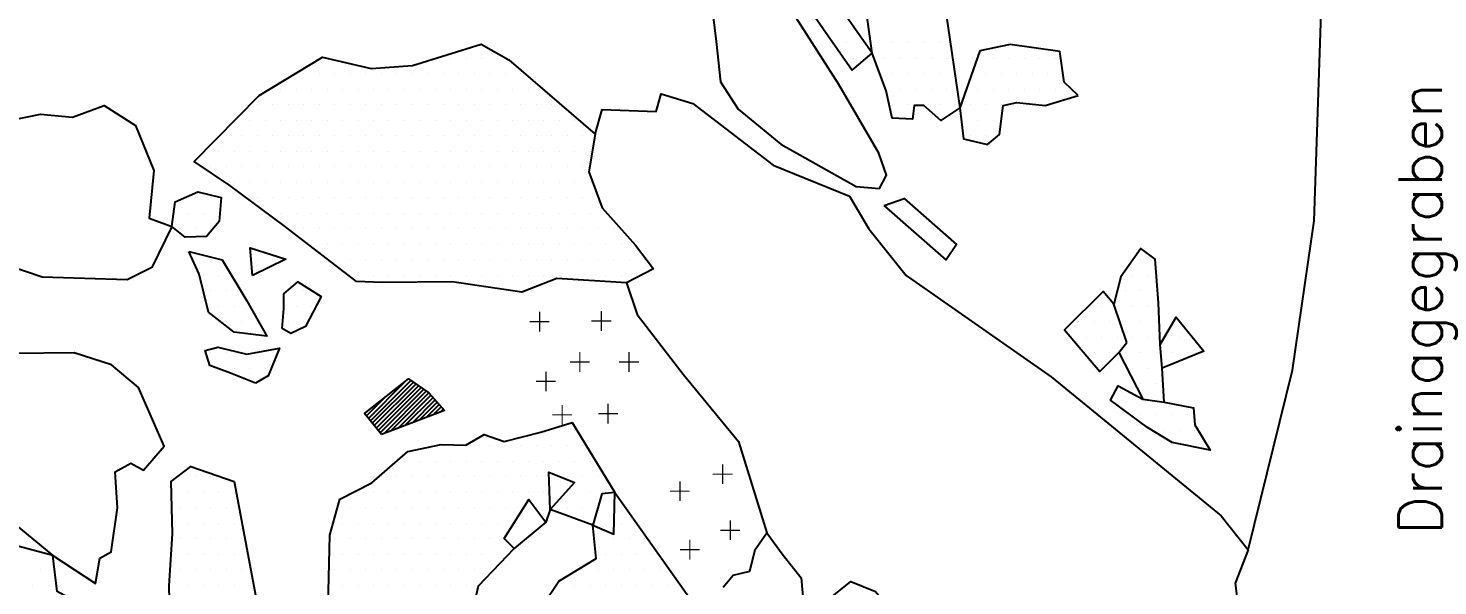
# Model space of a CAD drawing. Header units: metres. Extents: x -1500 to -960, y -1224 to -659.
# Drawn here: x -1186 to -1072.3, y -1068.8 to -1023.8 of the extents above; entities that cross this region are included whole.
import ezdxf

# ---------------------------------------------------------------- set-up
doc = ezdxf.new("R2010")
doc.units = ezdxf.units.M
doc.header["$LTSCALE"] = 25
doc.header["$MEASUREMENT"] = 0
doc.layers.get('0').update_dxf_attribs({"linetype": 'CONTINUOUS'})
for name, color, linetype in [('BEFUND', 1, 'CONTINUOUS'), ('BEFUNDSCHRAFF', 1, 'CONTINUOUS'), ('FEUER', 1, 'CONTINUOUS'), ('KNOCHEN', 2, 'CONTINUOUS'), ('KNOCHENSCHRAFF', 2, 'CONTINUOUS'), ('STEINE', 4, 'CONTINUOUS'), ('STEINESCHRAFF', 4, 'CONTINUOUS')]:
    doc.layers.add(name, color=color, linetype=linetype)
doc.styles.get("Standard").update_dxf_attribs({"font": 'txt.shx'})

# ---------------------------------------------------------------- blocks, each defined once
blk = doc.blocks.new('LB')
at = {"layer": 'FEUER', "const_width": 0.1}
for points in [[(0, 0), (0, -1.6)], [(-0.8, -0.8), (0.8, -0.8)]]:
    blk.add_lwpolyline(points, dxfattribs=at)
blk = doc.blocks.new('*X5')
at = {"color": 0}
for p, q in [((-1158.54, -1055.3), (-1155.59, -1052.35)), ((-1158.38, -1055.49), (-1155.12, -1052.24)), ((-1158.22, -1055.69), (-1154.91, -1052.38)), ((-1158.06, -1055.88), (-1154.71, -1052.53)), ((-1157.9, -1056.08), (-1154.5, -1052.67)), ((-1157.74, -1056.27), (-1154.29, -1052.82)), ((-1158.7, -1055.1), (-1157.23, -1053.64)), ((-1157.58, -1056.47), (-1154.08, -1052.96)), ((-1157.27, -1056.51), (-1153.87, -1053.11)), ((-1156.7, -1056.29), (-1153.66, -1053.25)), ((-1156.13, -1056.08), (-1153.49, -1053.44)), ((-1155.56, -1055.86), (-1153.33, -1053.63)), ((-1154.99, -1055.65), (-1153.16, -1053.81)), ((-1154.42, -1055.43), (-1152.99, -1054)), ((-1153.86, -1055.21), (-1152.83, -1054.19)), ((-1153.29, -1055), (-1152.66, -1054.37)), ((-1152.72, -1054.78), (-1152.5, -1054.56))]:
    blk.add_line(p, q, dxfattribs=at)
blk = doc.blocks.new('*X9')
at = {"color": 0}
for p, q in [((-1143.125, -1056.25), (-1143.125, -1056.25)), ((-1141.875, -1056.25), (-1141.875, -1056.25)), ((-1152.5, -1057.5), (-1152.5, -1057.5)), ((-1151.25, -1057.5), (-1151.25, -1057.5)), ((-1150, -1057.5), (-1150, -1057.5)), ((-1148.75, -1057.5), (-1148.75, -1057.5)), ((-1147.5, -1057.5), (-1147.5, -1057.5)), ((-1146.25, -1057.5), (-1146.25, -1057.5)), ((-1145, -1057.5), (-1145, -1057.5)), ((-1143.75, -1057.5), (-1143.75, -1057.5)), ((-1142.5, -1057.5), (-1142.5, -1057.5)), ((-1141.25, -1057.5), (-1141.25, -1057.5)), ((-1155.625, -1058.75), (-1155.625, -1058.75)), ((-1154.375, -1058.75), (-1154.375, -1058.75)), ((-1153.125, -1058.75), (-1153.125, -1058.75)), ((-1151.875, -1058.75), (-1151.875, -1058.75)), ((-1150.625, -1058.75), (-1150.625, -1058.75)), ((-1149.375, -1058.75), (-1149.375, -1058.75)), ((-1148.125, -1058.75), (-1148.125, -1058.75)), ((-1146.875, -1058.75), (-1146.875, -1058.75)), ((-1145.625, -1058.75), (-1145.625, -1058.75)), ((-1144.375, -1058.75), (-1144.375, -1058.75)), ((-1143.125, -1058.75), (-1143.125, -1058.75)), ((-1141.875, -1058.75), (-1141.875, -1058.75)), ((-1140.625, -1058.75), (-1140.625, -1058.75)), ((-1173.75, -1060), (-1173.75, -1060)), ((-1172.5, -1060), (-1172.5, -1060)), ((-1171.25, -1060), (-1171.25, -1060)), ((-1157.5, -1060), (-1157.5, -1060)), ((-1156.25, -1060), (-1156.25, -1060)), ((-1155, -1060), (-1155, -1060)), ((-1153.75, -1060), (-1153.75, -1060)), ((-1152.5, -1060), (-1152.5, -1060)), ((-1151.25, -1060), (-1151.25, -1060)), ((-1150, -1060), (-1150, -1060)), ((-1148.75, -1060), (-1148.75, -1060)), ((-1147.5, -1060), (-1147.5, -1060)), ((-1146.25, -1060), (-1146.25, -1060)), ((-1145, -1060), (-1145, -1060)), ((-1142.5, -1060), (-1142.5, -1060)), ((-1141.25, -1060), (-1141.25, -1060)), ((-1140, -1060), (-1140, -1060)), ((-1174.375, -1061.25), (-1174.375, -1061.25)), ((-1173.125, -1061.25), (-1173.125, -1061.25)), ((-1171.875, -1061.25), (-1171.875, -1061.25)), ((-1170.625, -1061.25), (-1170.625, -1061.25)), ((-1169.375, -1061.25), (-1169.375, -1061.25)), ((-1159.375, -1061.25), (-1159.375, -1061.25)), ((-1158.125, -1061.25), (-1158.125, -1061.25)), ((-1156.875, -1061.25), (-1156.875, -1061.25)), ((-1155.625, -1061.25), (-1155.625, -1061.25)), ((-1154.375, -1061.25), (-1154.375, -1061.25)), ((-1153.125, -1061.25), (-1153.125, -1061.25)), ((-1151.875, -1061.25), (-1151.875, -1061.25)), ((-1150.625, -1061.25), (-1150.625, -1061.25)), ((-1149.375, -1061.25), (-1149.375, -1061.25)), ((-1148.125, -1061.25), (-1148.125, -1061.25)), ((-1146.875, -1061.25), (-1146.875, -1061.25)), ((-1145.625, -1061.25), (-1145.625, -1061.25)), ((-1144.375, -1061.25), (-1144.375, -1061.25)), ((-1141.875, -1061.25), (-1141.875, -1061.25)), ((-1140.625, -1061.25), (-1140.625, -1061.25)), ((-1139.375, -1061.25), (-1139.375, -1061.25)), ((-1173.75, -1062.5), (-1173.75, -1062.5)), ((-1172.5, -1062.5), (-1172.5, -1062.5)), ((-1171.25, -1062.5), (-1171.25, -1062.5)), ((-1170, -1062.5), (-1170, -1062.5)), ((-1160, -1062.5), (-1160, -1062.5)), ((-1158.75, -1062.5), (-1158.75, -1062.5)), ((-1157.5, -1062.5), (-1157.5, -1062.5)), ((-1156.25, -1062.5), (-1156.25, -1062.5)), ((-1155, -1062.5), (-1155, -1062.5)), ((-1153.75, -1062.5), (-1153.75, -1062.5)), ((-1152.5, -1062.5), (-1152.5, -1062.5)), ((-1151.25, -1062.5), (-1151.25, -1062.5)), ((-1150, -1062.5), (-1150, -1062.5)), ((-1148.75, -1062.5), (-1148.75, -1062.5)), ((-1147.5, -1062.5), (-1147.5, -1062.5)), ((-1146.25, -1062.5), (-1146.25, -1062.5)), ((-1145, -1062.5), (-1145, -1062.5)), ((-1142.5, -1062.5), (-1142.5, -1062.5)), ((-1141.25, -1062.5), (-1141.25, -1062.5)), ((-1173.125, -1063.75), (-1173.125, -1063.75)), ((-1171.875, -1063.75), (-1171.875, -1063.75)), ((-1170.625, -1063.75), (-1170.625, -1063.75)), ((-1169.375, -1063.75), (-1169.375, -1063.75)), ((-1160.625, -1063.75), (-1160.625, -1063.75)), ((-1159.375, -1063.75), (-1159.375, -1063.75)), ((-1158.125, -1063.75), (-1158.125, -1063.75)), ((-1156.875, -1063.75), (-1156.875, -1063.75)), ((-1155.625, -1063.75), (-1155.625, -1063.75)), ((-1154.375, -1063.75), (-1154.375, -1063.75)), ((-1153.125, -1063.75), (-1153.125, -1063.75)), ((-1151.875, -1063.75), (-1151.875, -1063.75)), ((-1150.625, -1063.75), (-1150.625, -1063.75)), ((-1149.375, -1063.75), (-1149.375, -1063.75)), ((-1148.125, -1063.75), (-1148.125, -1063.75)), ((-1146.875, -1063.75), (-1146.875, -1063.75)), ((-1140.625, -1063.75), (-1140.625, -1063.75)), ((-1138.125, -1063.75), (-1138.125, -1063.75)), ((-1173.75, -1065), (-1173.75, -1065)), ((-1172.5, -1065), (-1172.5, -1065)), ((-1171.25, -1065), (-1171.25, -1065)), ((-1170, -1065), (-1170, -1065)), ((-1168.75, -1065), (-1168.75, -1065)), ((-1161.25, -1065), (-1161.25, -1065)), ((-1160, -1065), (-1160, -1065)), ((-1158.75, -1065), (-1158.75, -1065)), ((-1157.5, -1065), (-1157.5, -1065)), ((-1156.25, -1065), (-1156.25, -1065)), ((-1155, -1065), (-1155, -1065)), ((-1153.75, -1065), (-1153.75, -1065)), ((-1152.5, -1065), (-1152.5, -1065)), ((-1151.25, -1065), (-1151.25, -1065)), ((-1150, -1065), (-1150, -1065)), ((-1148.75, -1065), (-1148.75, -1065)), ((-1140, -1065), (-1140, -1065)), ((-1138.75, -1065), (-1138.75, -1065)), ((-1137.5, -1065), (-1137.5, -1065)), ((-1136.25, -1065), (-1136.25, -1065)), ((-1185.625, -1066.25), (-1185.625, -1066.25)), ((-1174.375, -1066.25), (-1174.375, -1066.25)), ((-1173.125, -1066.25), (-1173.125, -1066.25)), ((-1171.875, -1066.25), (-1171.875, -1066.25)), ((-1170.625, -1066.25), (-1170.625, -1066.25)), ((-1169.375, -1066.25), (-1169.375, -1066.25)), ((-1160.625, -1066.25), (-1160.625, -1066.25)), ((-1159.375, -1066.25), (-1159.375, -1066.25)), ((-1158.125, -1066.25), (-1158.125, -1066.25)), ((-1156.875, -1066.25), (-1156.875, -1066.25)), ((-1155.625, -1066.25), (-1155.625, -1066.25)), ((-1154.375, -1066.25), (-1154.375, -1066.25)), ((-1153.125, -1066.25), (-1153.125, -1066.25)), ((-1151.875, -1066.25), (-1151.875, -1066.25)), ((-1150.625, -1066.25), (-1150.625, -1066.25)), ((-1149.375, -1066.25), (-1149.375, -1066.25)), ((-1148.125, -1066.25), (-1148.125, -1066.25)), ((-1139.375, -1066.25), (-1139.375, -1066.25)), ((-1138.125, -1066.25), (-1138.125, -1066.25)), ((-1136.875, -1066.25), (-1136.875, -1066.25)), ((-1135.625, -1066.25), (-1135.625, -1066.25)), ((-1185, -1067.5), (-1185, -1067.5)), ((-1173.75, -1067.5), (-1173.75, -1067.5)), ((-1172.5, -1067.5), (-1172.5, -1067.5)), ((-1171.25, -1067.5), (-1171.25, -1067.5)), ((-1170, -1067.5), (-1170, -1067.5)), ((-1168.75, -1067.5), (-1168.75, -1067.5)), ((-1161.25, -1067.5), (-1161.25, -1067.5)), ((-1160, -1067.5), (-1160, -1067.5)), ((-1158.75, -1067.5), (-1158.75, -1067.5)), ((-1157.5, -1067.5), (-1157.5, -1067.5)), ((-1156.25, -1067.5), (-1156.25, -1067.5)), ((-1155, -1067.5), (-1155, -1067.5)), ((-1153.75, -1067.5), (-1153.75, -1067.5)), ((-1152.5, -1067.5), (-1152.5, -1067.5)), ((-1151.25, -1067.5), (-1151.25, -1067.5)), ((-1150, -1067.5), (-1150, -1067.5)), ((-1148.75, -1067.5), (-1148.75, -1067.5)), ((-1141.25, -1067.5), (-1141.25, -1067.5)), ((-1140, -1067.5), (-1140, -1067.5)), ((-1138.75, -1067.5), (-1138.75, -1067.5)), ((-1137.5, -1067.5), (-1137.5, -1067.5)), ((-1136.25, -1067.5), (-1136.25, -1067.5)), ((-1135, -1067.5), (-1135, -1067.5)), ((-1185.625, -1068.75), (-1185.625, -1068.75)), ((-1184.375, -1068.75), (-1184.375, -1068.75)), ((-1174.375, -1068.75), (-1174.375, -1068.75)), ((-1173.125, -1068.75), (-1173.125, -1068.75)), ((-1171.875, -1068.75), (-1171.875, -1068.75)), ((-1170.625, -1068.75), (-1170.625, -1068.75)), ((-1169.375, -1068.75), (-1169.375, -1068.75)), ((-1168.125, -1068.75), (-1168.125, -1068.75)), ((-1160.625, -1068.75), (-1160.625, -1068.75)), ((-1159.375, -1068.75), (-1159.375, -1068.75)), ((-1158.125, -1068.75), (-1158.125, -1068.75)), ((-1156.875, -1068.75), (-1156.875, -1068.75)), ((-1155.625, -1068.75), (-1155.625, -1068.75)), ((-1154.375, -1068.75), (-1154.375, -1068.75)), ((-1153.125, -1068.75), (-1153.125, -1068.75)), ((-1151.875, -1068.75), (-1151.875, -1068.75)), ((-1150.625, -1068.75), (-1150.625, -1068.75)), ((-1143.125, -1068.75), (-1143.125, -1068.75)), ((-1141.875, -1068.75), (-1141.875, -1068.75)), ((-1140.625, -1068.75), (-1140.625, -1068.75)), ((-1139.375, -1068.75), (-1139.375, -1068.75)), ((-1138.125, -1068.75), (-1138.125, -1068.75)), ((-1136.875, -1068.75), (-1136.875, -1068.75)), ((-1135.625, -1068.75), (-1135.625, -1068.75)), ((-1134.375, -1068.75), (-1134.375, -1068.75))]:
    blk.add_line(p, q, dxfattribs=at)
blk = doc.blocks.new('*X11')
at = {"color": 0}
for p, q in [((-1120, -1025), (-1120, -1025)), ((-1118.75, -1025), (-1118.75, -1025)), ((-1117.5, -1025), (-1117.5, -1025)), ((-1116.25, -1025), (-1116.25, -1025)), ((-1115, -1025), (-1115, -1025)), ((-1113.75, -1025), (-1113.75, -1025)), ((-1112.5, -1025), (-1112.5, -1025)), ((-1161.875, -1026.25), (-1161.875, -1026.25)), ((-1151.875, -1026.25), (-1151.875, -1026.25)), ((-1150.625, -1026.25), (-1150.625, -1026.25)), ((-1149.375, -1026.25), (-1149.375, -1026.25)), ((-1148.125, -1026.25), (-1148.125, -1026.25)), ((-1119.375, -1026.25), (-1119.375, -1026.25)), ((-1116.875, -1026.25), (-1116.875, -1026.25)), ((-1115.625, -1026.25), (-1115.625, -1026.25)), ((-1114.375, -1026.25), (-1114.375, -1026.25)), ((-1113.125, -1026.25), (-1113.125, -1026.25)), ((-1111.875, -1026.25), (-1111.875, -1026.25)), ((-1109.375, -1026.25), (-1109.375, -1026.25)), ((-1108.125, -1026.25), (-1108.125, -1026.25)), ((-1106.875, -1026.25), (-1106.875, -1026.25)), ((-1105.625, -1026.25), (-1105.625, -1026.25)), ((-1104.375, -1026.25), (-1104.375, -1026.25)), ((-1103.125, -1026.25), (-1103.125, -1026.25)), ((-1163.75, -1027.5), (-1163.75, -1027.5)), ((-1162.5, -1027.5), (-1162.5, -1027.5)), ((-1161.25, -1027.5), (-1161.25, -1027.5)), ((-1160, -1027.5), (-1160, -1027.5)), ((-1158.75, -1027.5), (-1158.75, -1027.5)), ((-1157.5, -1027.5), (-1157.5, -1027.5)), ((-1156.25, -1027.5), (-1156.25, -1027.5)), ((-1155, -1027.5), (-1155, -1027.5)), ((-1153.75, -1027.5), (-1153.75, -1027.5)), ((-1152.5, -1027.5), (-1152.5, -1027.5)), ((-1151.25, -1027.5), (-1151.25, -1027.5)), ((-1150, -1027.5), (-1150, -1027.5)), ((-1148.75, -1027.5), (-1148.75, -1027.5)), ((-1147.5, -1027.5), (-1147.5, -1027.5)), ((-1146.25, -1027.5), (-1146.25, -1027.5)), ((-1116.25, -1027.5), (-1116.25, -1027.5)), ((-1115, -1027.5), (-1115, -1027.5)), ((-1113.75, -1027.5), (-1113.75, -1027.5)), ((-1112.5, -1027.5), (-1112.5, -1027.5)), ((-1111.25, -1027.5), (-1111.25, -1027.5)), ((-1108.75, -1027.5), (-1108.75, -1027.5)), ((-1107.5, -1027.5), (-1107.5, -1027.5)), ((-1106.25, -1027.5), (-1106.25, -1027.5)), ((-1105, -1027.5), (-1105, -1027.5)), ((-1103.75, -1027.5), (-1103.75, -1027.5)), ((-1165.625, -1028.75), (-1165.625, -1028.75)), ((-1164.375, -1028.75), (-1164.375, -1028.75)), ((-1163.125, -1028.75), (-1163.125, -1028.75)), ((-1161.875, -1028.75), (-1161.875, -1028.75)), ((-1160.625, -1028.75), (-1160.625, -1028.75)), ((-1159.375, -1028.75), (-1159.375, -1028.75)), ((-1158.125, -1028.75), (-1158.125, -1028.75)), ((-1156.875, -1028.75), (-1156.875, -1028.75)), ((-1155.625, -1028.75), (-1155.625, -1028.75)), ((-1154.375, -1028.75), (-1154.375, -1028.75)), ((-1153.125, -1028.75), (-1153.125, -1028.75)), ((-1151.875, -1028.75), (-1151.875, -1028.75)), ((-1150.625, -1028.75), (-1150.625, -1028.75)), ((-1149.375, -1028.75), (-1149.375, -1028.75)), ((-1148.125, -1028.75), (-1148.125, -1028.75)), ((-1146.875, -1028.75), (-1146.875, -1028.75)), ((-1145.625, -1028.75), (-1145.625, -1028.75)), ((-1115.625, -1028.75), (-1115.625, -1028.75)), ((-1114.375, -1028.75), (-1114.375, -1028.75)), ((-1113.125, -1028.75), (-1113.125, -1028.75)), ((-1111.875, -1028.75), (-1111.875, -1028.75)), ((-1109.375, -1028.75), (-1109.375, -1028.75)), ((-1108.125, -1028.75), (-1108.125, -1028.75)), ((-1106.875, -1028.75), (-1106.875, -1028.75)), ((-1105.625, -1028.75), (-1105.625, -1028.75)), ((-1104.375, -1028.75), (-1104.375, -1028.75)), ((-1103.125, -1028.75), (-1103.125, -1028.75)), ((-1101.875, -1028.75), (-1101.875, -1028.75)), ((-1167.5, -1030), (-1167.5, -1030)), ((-1166.25, -1030), (-1166.25, -1030)), ((-1165, -1030), (-1165, -1030)), ((-1163.75, -1030), (-1163.75, -1030)), ((-1162.5, -1030), (-1162.5, -1030)), ((-1161.25, -1030), (-1161.25, -1030)), ((-1160, -1030), (-1160, -1030)), ((-1158.75, -1030), (-1158.75, -1030)), ((-1157.5, -1030), (-1157.5, -1030)), ((-1156.25, -1030), (-1156.25, -1030)), ((-1155, -1030), (-1155, -1030)), ((-1153.75, -1030), (-1153.75, -1030)), ((-1152.5, -1030), (-1152.5, -1030)), ((-1151.25, -1030), (-1151.25, -1030)), ((-1150, -1030), (-1150, -1030)), ((-1148.75, -1030), (-1148.75, -1030)), ((-1147.5, -1030), (-1147.5, -1030)), ((-1146.25, -1030), (-1146.25, -1030)), ((-1145, -1030), (-1145, -1030)), ((-1143.75, -1030), (-1143.75, -1030)), ((-1116.25, -1030), (-1116.25, -1030)), ((-1115, -1030), (-1115, -1030)), ((-1113.75, -1030), (-1113.75, -1030)), ((-1112.5, -1030), (-1112.5, -1030)), ((-1111.25, -1030), (-1111.25, -1030)), ((-1110, -1030), (-1110, -1030)), ((-1108.75, -1030), (-1108.75, -1030)), ((-1107.5, -1030), (-1107.5, -1030)), ((-1103.75, -1030), (-1103.75, -1030)), ((-1168.125, -1031.25), (-1168.125, -1031.25)), ((-1166.875, -1031.25), (-1166.875, -1031.25)), ((-1165.625, -1031.25), (-1165.625, -1031.25)), ((-1164.375, -1031.25), (-1164.375, -1031.25)), ((-1163.125, -1031.25), (-1163.125, -1031.25)), ((-1161.875, -1031.25), (-1161.875, -1031.25)), ((-1160.625, -1031.25), (-1160.625, -1031.25)), ((-1159.375, -1031.25), (-1159.375, -1031.25)), ((-1158.125, -1031.25), (-1158.125, -1031.25)), ((-1156.875, -1031.25), (-1156.875, -1031.25)), ((-1155.625, -1031.25), (-1155.625, -1031.25)), ((-1154.375, -1031.25), (-1154.375, -1031.25)), ((-1153.125, -1031.25), (-1153.125, -1031.25)), ((-1151.875, -1031.25), (-1151.875, -1031.25)), ((-1150.625, -1031.25), (-1150.625, -1031.25)), ((-1149.375, -1031.25), (-1149.375, -1031.25)), ((-1148.125, -1031.25), (-1148.125, -1031.25)), ((-1146.875, -1031.25), (-1146.875, -1031.25)), ((-1145.625, -1031.25), (-1145.625, -1031.25)), ((-1144.375, -1031.25), (-1144.375, -1031.25)), ((-1143.125, -1031.25), (-1143.125, -1031.25)), ((-1141.875, -1031.25), (-1141.875, -1031.25)), ((-1110.625, -1031.25), (-1110.625, -1031.25)), ((-1109.375, -1031.25), (-1109.375, -1031.25)), ((-1108.125, -1031.25), (-1108.125, -1031.25)), ((-1170, -1032.5), (-1170, -1032.5)), ((-1168.75, -1032.5), (-1168.75, -1032.5)), ((-1167.5, -1032.5), (-1167.5, -1032.5)), ((-1166.25, -1032.5), (-1166.25, -1032.5)), ((-1165, -1032.5), (-1165, -1032.5)), ((-1163.75, -1032.5), (-1163.75, -1032.5)), ((-1162.5, -1032.5), (-1162.5, -1032.5)), ((-1161.25, -1032.5), (-1161.25, -1032.5)), ((-1160, -1032.5), (-1160, -1032.5)), ((-1158.75, -1032.5), (-1158.75, -1032.5)), ((-1157.5, -1032.5), (-1157.5, -1032.5)), ((-1156.25, -1032.5), (-1156.25, -1032.5)), ((-1155, -1032.5), (-1155, -1032.5)), ((-1153.75, -1032.5), (-1153.75, -1032.5)), ((-1152.5, -1032.5), (-1152.5, -1032.5)), ((-1151.25, -1032.5), (-1151.25, -1032.5)), ((-1150, -1032.5), (-1150, -1032.5)), ((-1148.75, -1032.5), (-1148.75, -1032.5)), ((-1147.5, -1032.5), (-1147.5, -1032.5)), ((-1146.25, -1032.5), (-1146.25, -1032.5)), ((-1145, -1032.5), (-1145, -1032.5)), ((-1143.75, -1032.5), (-1143.75, -1032.5)), ((-1142.5, -1032.5), (-1142.5, -1032.5)), ((-1141.25, -1032.5), (-1141.25, -1032.5)), ((-1110, -1032.5), (-1110, -1032.5)), ((-1108.75, -1032.5), (-1108.75, -1032.5)), ((-1170.625, -1033.75), (-1170.625, -1033.75)), ((-1169.375, -1033.75), (-1169.375, -1033.75)), ((-1168.125, -1033.75), (-1168.125, -1033.75)), ((-1166.875, -1033.75), (-1166.875, -1033.75)), ((-1165.625, -1033.75), (-1165.625, -1033.75)), ((-1164.375, -1033.75), (-1164.375, -1033.75)), ((-1163.125, -1033.75), (-1163.125, -1033.75)), ((-1161.875, -1033.75), (-1161.875, -1033.75)), ((-1160.625, -1033.75), (-1160.625, -1033.75)), ((-1159.375, -1033.75), (-1159.375, -1033.75)), ((-1158.125, -1033.75), (-1158.125, -1033.75)), ((-1156.875, -1033.75), (-1156.875, -1033.75)), ((-1155.625, -1033.75), (-1155.625, -1033.75)), ((-1154.375, -1033.75), (-1154.375, -1033.75)), ((-1153.125, -1033.75), (-1153.125, -1033.75)), ((-1151.875, -1033.75), (-1151.875, -1033.75)), ((-1150.625, -1033.75), (-1150.625, -1033.75)), ((-1149.375, -1033.75), (-1149.375, -1033.75)), ((-1148.125, -1033.75), (-1148.125, -1033.75)), ((-1146.875, -1033.75), (-1146.875, -1033.75)), ((-1145.625, -1033.75), (-1145.625, -1033.75)), ((-1144.375, -1033.75), (-1144.375, -1033.75)), ((-1143.125, -1033.75), (-1143.125, -1033.75)), ((-1141.875, -1033.75), (-1141.875, -1033.75)), ((-1140.625, -1033.75), (-1140.625, -1033.75)), ((-1171.25, -1035), (-1171.25, -1035)), ((-1170, -1035), (-1170, -1035)), ((-1168.75, -1035), (-1168.75, -1035)), ((-1167.5, -1035), (-1167.5, -1035)), ((-1166.25, -1035), (-1166.25, -1035)), ((-1165, -1035), (-1165, -1035)), ((-1163.75, -1035), (-1163.75, -1035)), ((-1162.5, -1035), (-1162.5, -1035)), ((-1161.25, -1035), (-1161.25, -1035)), ((-1160, -1035), (-1160, -1035)), ((-1158.75, -1035), (-1158.75, -1035)), ((-1157.5, -1035), (-1157.5, -1035)), ((-1156.25, -1035), (-1156.25, -1035)), ((-1155, -1035), (-1155, -1035)), ((-1153.75, -1035), (-1153.75, -1035)), ((-1152.5, -1035), (-1152.5, -1035)), ((-1151.25, -1035), (-1151.25, -1035)), ((-1150, -1035), (-1150, -1035)), ((-1148.75, -1035), (-1148.75, -1035)), ((-1147.5, -1035), (-1147.5, -1035)), ((-1146.25, -1035), (-1146.25, -1035)), ((-1145, -1035), (-1145, -1035)), ((-1143.75, -1035), (-1143.75, -1035)), ((-1142.5, -1035), (-1142.5, -1035)), ((-1141.25, -1035), (-1141.25, -1035)), ((-1169.375, -1036.25), (-1169.375, -1036.25)), ((-1168.125, -1036.25), (-1168.125, -1036.25)), ((-1166.875, -1036.25), (-1166.875, -1036.25)), ((-1165.625, -1036.25), (-1165.625, -1036.25)), ((-1164.375, -1036.25), (-1164.375, -1036.25)), ((-1163.125, -1036.25), (-1163.125, -1036.25)), ((-1161.875, -1036.25), (-1161.875, -1036.25)), ((-1160.625, -1036.25), (-1160.625, -1036.25)), ((-1159.375, -1036.25), (-1159.375, -1036.25)), ((-1158.125, -1036.25), (-1158.125, -1036.25)), ((-1156.875, -1036.25), (-1156.875, -1036.25)), ((-1155.625, -1036.25), (-1155.625, -1036.25)), ((-1154.375, -1036.25), (-1154.375, -1036.25)), ((-1153.125, -1036.25), (-1153.125, -1036.25)), ((-1151.875, -1036.25), (-1151.875, -1036.25)), ((-1150.625, -1036.25), (-1150.625, -1036.25)), ((-1149.375, -1036.25), (-1149.375, -1036.25)), ((-1148.125, -1036.25), (-1148.125, -1036.25)), ((-1146.875, -1036.25), (-1146.875, -1036.25)), ((-1145.625, -1036.25), (-1145.625, -1036.25)), ((-1144.375, -1036.25), (-1144.375, -1036.25)), ((-1143.125, -1036.25), (-1143.125, -1036.25)), ((-1141.875, -1036.25), (-1141.875, -1036.25)), ((-1140.625, -1036.25), (-1140.625, -1036.25)), ((-1172.5, -1037.5), (-1172.5, -1037.5)), ((-1171.25, -1037.5), (-1171.25, -1037.5)), ((-1167.5, -1037.5), (-1167.5, -1037.5)), ((-1166.25, -1037.5), (-1166.25, -1037.5)), ((-1165, -1037.5), (-1165, -1037.5)), ((-1163.75, -1037.5), (-1163.75, -1037.5)), ((-1162.5, -1037.5), (-1162.5, -1037.5)), ((-1161.25, -1037.5), (-1161.25, -1037.5)), ((-1160, -1037.5), (-1160, -1037.5)), ((-1158.75, -1037.5), (-1158.75, -1037.5)), ((-1157.5, -1037.5), (-1157.5, -1037.5)), ((-1156.25, -1037.5), (-1156.25, -1037.5)), ((-1155, -1037.5), (-1155, -1037.5)), ((-1153.75, -1037.5), (-1153.75, -1037.5)), ((-1152.5, -1037.5), (-1152.5, -1037.5)), ((-1151.25, -1037.5), (-1151.25, -1037.5)), ((-1150, -1037.5), (-1150, -1037.5)), ((-1148.75, -1037.5), (-1148.75, -1037.5)), ((-1147.5, -1037.5), (-1147.5, -1037.5)), ((-1146.25, -1037.5), (-1146.25, -1037.5)), ((-1145, -1037.5), (-1145, -1037.5)), ((-1143.75, -1037.5), (-1143.75, -1037.5)), ((-1142.5, -1037.5), (-1142.5, -1037.5)), ((-1141.25, -1037.5), (-1141.25, -1037.5)), ((-1140, -1037.5), (-1140, -1037.5)), ((-1173.125, -1038.75), (-1173.125, -1038.75)), ((-1171.875, -1038.75), (-1171.875, -1038.75)), ((-1170.625, -1038.75), (-1170.625, -1038.75)), ((-1165.625, -1038.75), (-1165.625, -1038.75)), ((-1164.375, -1038.75), (-1164.375, -1038.75)), ((-1163.125, -1038.75), (-1163.125, -1038.75)), ((-1161.875, -1038.75), (-1161.875, -1038.75)), ((-1160.625, -1038.75), (-1160.625, -1038.75)), ((-1159.375, -1038.75), (-1159.375, -1038.75)), ((-1158.125, -1038.75), (-1158.125, -1038.75)), ((-1156.875, -1038.75), (-1156.875, -1038.75)), ((-1155.625, -1038.75), (-1155.625, -1038.75)), ((-1154.375, -1038.75), (-1154.375, -1038.75)), ((-1153.125, -1038.75), (-1153.125, -1038.75)), ((-1151.875, -1038.75), (-1151.875, -1038.75)), ((-1150.625, -1038.75), (-1150.625, -1038.75)), ((-1149.375, -1038.75), (-1149.375, -1038.75)), ((-1148.125, -1038.75), (-1148.125, -1038.75)), ((-1146.875, -1038.75), (-1146.875, -1038.75)), ((-1145.625, -1038.75), (-1145.625, -1038.75)), ((-1144.375, -1038.75), (-1144.375, -1038.75)), ((-1143.125, -1038.75), (-1143.125, -1038.75)), ((-1141.875, -1038.75), (-1141.875, -1038.75)), ((-1140.625, -1038.75), (-1140.625, -1038.75)), ((-1139.375, -1038.75), (-1139.375, -1038.75)), ((-1173.75, -1040), (-1173.75, -1040)), ((-1172.5, -1040), (-1172.5, -1040)), ((-1171.25, -1040), (-1171.25, -1040)), ((-1165, -1040), (-1165, -1040)), ((-1163.75, -1040), (-1163.75, -1040)), ((-1162.5, -1040), (-1162.5, -1040)), ((-1161.25, -1040), (-1161.25, -1040)), ((-1160, -1040), (-1160, -1040)), ((-1158.75, -1040), (-1158.75, -1040)), ((-1157.5, -1040), (-1157.5, -1040)), ((-1156.25, -1040), (-1156.25, -1040)), ((-1155, -1040), (-1155, -1040)), ((-1153.75, -1040), (-1153.75, -1040)), ((-1152.5, -1040), (-1152.5, -1040)), ((-1151.25, -1040), (-1151.25, -1040)), ((-1150, -1040), (-1150, -1040)), ((-1148.75, -1040), (-1148.75, -1040)), ((-1147.5, -1040), (-1147.5, -1040)), ((-1146.25, -1040), (-1146.25, -1040)), ((-1145, -1040), (-1145, -1040)), ((-1143.75, -1040), (-1143.75, -1040)), ((-1142.5, -1040), (-1142.5, -1040)), ((-1141.25, -1040), (-1141.25, -1040)), ((-1140, -1040), (-1140, -1040)), ((-1138.75, -1040), (-1138.75, -1040)), ((-1163.125, -1041.25), (-1163.125, -1041.25)), ((-1161.875, -1041.25), (-1161.875, -1041.25)), ((-1160.625, -1041.25), (-1160.625, -1041.25)), ((-1159.375, -1041.25), (-1159.375, -1041.25)), ((-1158.125, -1041.25), (-1158.125, -1041.25)), ((-1156.875, -1041.25), (-1156.875, -1041.25)), ((-1155.625, -1041.25), (-1155.625, -1041.25)), ((-1154.375, -1041.25), (-1154.375, -1041.25)), ((-1153.125, -1041.25), (-1153.125, -1041.25)), ((-1151.875, -1041.25), (-1151.875, -1041.25)), ((-1150.625, -1041.25), (-1150.625, -1041.25)), ((-1149.375, -1041.25), (-1149.375, -1041.25)), ((-1148.125, -1041.25), (-1148.125, -1041.25)), ((-1146.875, -1041.25), (-1146.875, -1041.25)), ((-1145.625, -1041.25), (-1145.625, -1041.25)), ((-1144.375, -1041.25), (-1144.375, -1041.25)), ((-1143.125, -1041.25), (-1143.125, -1041.25)), ((-1141.875, -1041.25), (-1141.875, -1041.25)), ((-1140.625, -1041.25), (-1140.625, -1041.25)), ((-1139.375, -1041.25), (-1139.375, -1041.25)), ((-1138.125, -1041.25), (-1138.125, -1041.25)), ((-1172.5, -1042.5), (-1172.5, -1042.5)), ((-1171.25, -1042.5), (-1171.25, -1042.5)), ((-1167.5, -1042.5), (-1167.5, -1042.5)), ((-1166.25, -1042.5), (-1166.25, -1042.5)), ((-1161.25, -1042.5), (-1161.25, -1042.5)), ((-1160, -1042.5), (-1160, -1042.5)), ((-1158.75, -1042.5), (-1158.75, -1042.5)), ((-1157.5, -1042.5), (-1157.5, -1042.5)), ((-1156.25, -1042.5), (-1156.25, -1042.5)), ((-1155, -1042.5), (-1155, -1042.5)), ((-1153.75, -1042.5), (-1153.75, -1042.5)), ((-1152.5, -1042.5), (-1152.5, -1042.5)), ((-1151.25, -1042.5), (-1151.25, -1042.5)), ((-1150, -1042.5), (-1150, -1042.5)), ((-1148.75, -1042.5), (-1148.75, -1042.5)), ((-1147.5, -1042.5), (-1147.5, -1042.5)), ((-1146.25, -1042.5), (-1146.25, -1042.5)), ((-1145, -1042.5), (-1145, -1042.5)), ((-1143.75, -1042.5), (-1143.75, -1042.5)), ((-1142.5, -1042.5), (-1142.5, -1042.5)), ((-1141.25, -1042.5), (-1141.25, -1042.5)), ((-1140, -1042.5), (-1140, -1042.5)), ((-1138.75, -1042.5), (-1138.75, -1042.5)), ((-1137.5, -1042.5), (-1137.5, -1042.5)), ((-1136.25, -1042.5), (-1136.25, -1042.5)), ((-1096.25, -1042.5), (-1096.25, -1042.5)), ((-1171.875, -1043.75), (-1171.875, -1043.75)), ((-1170.625, -1043.75), (-1170.625, -1043.75)), ((-1159.375, -1043.75), (-1159.375, -1043.75)), ((-1158.125, -1043.75), (-1158.125, -1043.75)), ((-1156.875, -1043.75), (-1156.875, -1043.75)), ((-1155.625, -1043.75), (-1155.625, -1043.75)), ((-1154.375, -1043.75), (-1154.375, -1043.75)), ((-1153.125, -1043.75), (-1153.125, -1043.75)), ((-1151.875, -1043.75), (-1151.875, -1043.75)), ((-1150.625, -1043.75), (-1150.625, -1043.75)), ((-1149.375, -1043.75), (-1149.375, -1043.75)), ((-1148.125, -1043.75), (-1148.125, -1043.75)), ((-1146.875, -1043.75), (-1146.875, -1043.75)), ((-1145.625, -1043.75), (-1145.625, -1043.75)), ((-1144.375, -1043.75), (-1144.375, -1043.75)), ((-1143.125, -1043.75), (-1143.125, -1043.75)), ((-1141.875, -1043.75), (-1141.875, -1043.75)), ((-1140.625, -1043.75), (-1140.625, -1043.75)), ((-1139.375, -1043.75), (-1139.375, -1043.75)), ((-1138.125, -1043.75), (-1138.125, -1043.75)), ((-1136.875, -1043.75), (-1136.875, -1043.75)), ((-1096.875, -1043.75), (-1096.875, -1043.75)), ((-1095.625, -1043.75), (-1095.625, -1043.75)), ((-1171.25, -1045), (-1171.25, -1045)), ((-1170, -1045), (-1170, -1045)), ((-1165, -1045), (-1165, -1045)), ((-1163.75, -1045), (-1163.75, -1045)), ((-1146.25, -1045), (-1146.25, -1045)), ((-1097.5, -1045), (-1097.5, -1045)), ((-1096.25, -1045), (-1096.25, -1045)), ((-1095, -1045), (-1095, -1045)), ((-1170.625, -1046.25), (-1170.625, -1046.25)), ((-1169.375, -1046.25), (-1169.375, -1046.25)), ((-1168.125, -1046.25), (-1168.125, -1046.25)), ((-1164.375, -1046.25), (-1164.375, -1046.25)), ((-1163.125, -1046.25), (-1163.125, -1046.25)), ((-1099.375, -1046.25), (-1099.375, -1046.25)), ((-1098.125, -1046.25), (-1098.125, -1046.25)), ((-1096.875, -1046.25), (-1096.875, -1046.25)), ((-1095.625, -1046.25), (-1095.625, -1046.25)), ((-1170, -1047.5), (-1170, -1047.5)), ((-1168.75, -1047.5), (-1168.75, -1047.5)), ((-1167.5, -1047.5), (-1167.5, -1047.5)), ((-1165, -1047.5), (-1165, -1047.5)), ((-1163.75, -1047.5), (-1163.75, -1047.5)), ((-1101.25, -1047.5), (-1101.25, -1047.5)), ((-1100, -1047.5), (-1100, -1047.5)), ((-1098.75, -1047.5), (-1098.75, -1047.5)), ((-1097.5, -1047.5), (-1097.5, -1047.5)), ((-1096.25, -1047.5), (-1096.25, -1047.5)), ((-1095, -1047.5), (-1095, -1047.5)), ((-1100.625, -1048.75), (-1100.625, -1048.75)), ((-1099.375, -1048.75), (-1099.375, -1048.75)), ((-1098.125, -1048.75), (-1098.125, -1048.75)), ((-1096.875, -1048.75), (-1096.875, -1048.75)), ((-1095.625, -1048.75), (-1095.625, -1048.75)), ((-1093.125, -1048.75), (-1093.125, -1048.75)), ((-1171.25, -1050), (-1171.25, -1050)), ((-1170, -1050), (-1170, -1050)), ((-1167.5, -1050), (-1167.5, -1050)), ((-1166.25, -1050), (-1166.25, -1050)), ((-1100, -1050), (-1100, -1050)), ((-1098.75, -1050), (-1098.75, -1050)), ((-1097.5, -1050), (-1097.5, -1050)), ((-1096.25, -1050), (-1096.25, -1050)), ((-1095, -1050), (-1095, -1050)), ((-1093.75, -1050), (-1093.75, -1050)), ((-1092.5, -1050), (-1092.5, -1050)), ((-1170.625, -1051.25), (-1170.625, -1051.25)), ((-1169.375, -1051.25), (-1169.375, -1051.25)), ((-1168.125, -1051.25), (-1168.125, -1051.25)), ((-1166.875, -1051.25), (-1166.875, -1051.25)), ((-1099.375, -1051.25), (-1099.375, -1051.25)), ((-1096.875, -1051.25), (-1096.875, -1051.25)), ((-1095.625, -1051.25), (-1095.625, -1051.25)), ((-1096.25, -1052.5), (-1096.25, -1052.5)), ((-1095, -1052.5), (-1095, -1052.5)), ((-1098.125, -1053.75), (-1098.125, -1053.75)), ((-1096.875, -1053.75), (-1096.875, -1053.75)), ((-1095.625, -1053.75), (-1095.625, -1053.75)), ((-1094.375, -1053.75), (-1094.375, -1053.75)), ((-1096.25, -1055), (-1096.25, -1055)), ((-1095, -1055), (-1095, -1055)), ((-1093.75, -1055), (-1093.75, -1055)), ((-1092.5, -1055), (-1092.5, -1055)), ((-1094.375, -1056.25), (-1094.375, -1056.25)), ((-1093.125, -1056.25), (-1093.125, -1056.25)), ((-1091.875, -1056.25), (-1091.875, -1056.25)), ((-1091.25, -1057.5), (-1091.25, -1057.5))]:
    blk.add_line(p, q, dxfattribs=at)

msp = doc.modelspace()

# ---------------------------------------------------------------- linework, layer by layer
at = {"layer": 'BEFUND'}
msp.add_lwpolyline([(-1087.56, -1065.89), (-1083.99, -1051.42), (-1082.26, -1039.38), (-1081.63, -1021), (-1081.42, -1007.9), (-1085.67, -988.24), (-1085.11, -983.42), (-1079.42, -978.8), (-1079.05, -965.7), (-1079.85, -948.08), (-1080.1, -943.76), (-1078.24, -906.64), (-1075.94, -896.13), (-1073.14, -883.23), (-1074.3, -869.98)], dxfattribs=at)
at = {"layer": 'KNOCHEN'}
msp.add_lwpolyline([(-1157.48, -1056.59), (-1158.85, -1054.91), (-1155.3, -1052.12), (-1153.67, -1053.24), (-1152.4, -1054.66), (-1157.48, -1056.59)], dxfattribs=at)
at = {"layer": 'STEINE'}
for points in [[(-1119.52, -1027.22), (-1117.9, -1025.85), (-1120.59, -1022.04), (-1120.43, -1020.11), (-1119.97, -1017.92), (-1121.04, -1013.4), (-1123.47, -1010.76), (-1123.47, -1010.76), (-1124.38, -1009.54), (-1126.31, -1010.81), (-1125.66, -1016.29), (-1124.24, -1020.41), (-1119.52, -1027.22)], [(-1110.84, -1030.27), (-1112.37, -1031.29), (-1113.74, -1030.07), (-1114.5, -1030.06), (-1114.65, -1031.18), (-1116.28, -1031.08), (-1116.78, -1028.89), (-1117.9, -1025.85), (-1118.35, -1022.55), (-1118.29, -1014.88), (-1117.78, -1012.44), (-1115.75, -1011.38), (-1113.26, -1012.09), (-1113.47, -1015.64), (-1113.07, -1019.66), (-1111.95, -1022.55), (-1110.84, -1030.27)], [(-1119.18, -1036.61), (-1117.3, -1036.77), (-1116.74, -1035.7), (-1117.35, -1033.92), (-1120.59, -1028.38), (-1126.42, -1019.24), (-1128.6, -1014.36), (-1130.73, -1012.23), (-1132.21, -1015.27), (-1132.87, -1017.66), (-1130.94, -1021.11), (-1130.49, -1024.92), (-1130.14, -1028.17), (-1128.72, -1030.36), (-1125.27, -1033.2), (-1119.18, -1036.61)], [(-1135.53, -1043.25), (-1137.72, -1044.37), (-1143.35, -1044.01), (-1146.15, -1045.12), (-1151.79, -1044.3), (-1157.42, -1044.35), (-1159.5, -1044.25), (-1165.34, -1039.77), (-1169.71, -1036.52), (-1172.6, -1034.59), (-1167.36, -1029.26), (-1162.23, -1026.17), (-1158.32, -1027.08), (-1154.97, -1026.83), (-1149.43, -1025.11), (-1147.2, -1026.38), (-1140.25, -1032.38), (-1140.76, -1035.43), (-1139.69, -1038.32), (-1137, -1041.32), (-1135.53, -1043.25)], [(-1101.29, -1029.26), (-1102.41, -1028.2), (-1102.76, -1025.71), (-1106.78, -1025.15), (-1109.21, -1025.65), (-1110.84, -1030.27), (-1110.54, -1032.76), (-1108.61, -1033.22), (-1107.64, -1032.41), (-1107.34, -1030.07), (-1106.22, -1029.82), (-1103.94, -1030.07), (-1101.29, -1029.26)], [(-1174.38, -1039.82), (-1176.01, -1043.12), (-1177.99, -1044.13), (-1184.85, -1043.92), (-1188.91, -1042.55), (-1191.7, -1040.31), (-1195.4, -1036.24), (-1194.59, -1032.79), (-1191.99, -1029.95), (-1189.35, -1031.32), (-1187.48, -1031.27), (-1184.99, -1030.77), (-1182.4, -1031.02), (-1179.86, -1030.06), (-1177.32, -1031.69), (-1175.85, -1035.3), (-1176.21, -1039.15), (-1174.38, -1039.82)], [(-1140.25, -1032.38), (-1139.69, -1030.4), (-1135.32, -1030.56), (-1134.91, -1029.13), (-1132.37, -1029.9), (-1125.88, -1034.88), (-1119.73, -1037.37), (-1118.16, -1040.02), (-1115.17, -1043.78), (-1103.45, -1051.96), (-1089.74, -1063.15), (-1087.56, -1065.89), (-1088.63, -1068.58), (-1088.33, -1070.92), (-1087.01, -1073.41), (-1088.28, -1074.67)], [(-1174.38, -1039.82), (-1174.12, -1037.84), (-1172.3, -1037.03), (-1170.42, -1037.48), (-1170.57, -1039.41), (-1171.59, -1040.63), (-1173.31, -1040.68), (-1174.38, -1039.82)], [(-1116.94, -1038.14), (-1115.32, -1037.58), (-1111.1, -1041.29), (-1111.92, -1042.51), (-1116.94, -1038.14)], [(-1173.01, -1041.85), (-1170.32, -1042.51), (-1168.34, -1045.81), (-1166.72, -1048.66), (-1169.36, -1048.35), (-1171.44, -1046.73), (-1172.2, -1043.68), (-1173.01, -1041.85)], [(-1167.88, -1043.78), (-1168.08, -1041.55), (-1165.19, -1042.47), (-1167.88, -1043.78)], [(-1098.01, -1049.99), (-1096.08, -1053.75), (-1094.36, -1054), (-1094.51, -1051.26), (-1094.66, -1049.33), (-1094.81, -1045.98), (-1095.06, -1042.47), (-1096.23, -1041.61), (-1097.85, -1043.89), (-1098.41, -1046.08)], [(-1165.5, -1048.05), (-1165.35, -1046.43), (-1165.35, -1045.26), (-1164.23, -1044.29), (-1162.35, -1045.46), (-1163.62, -1047.9), (-1164.79, -1048.46), (-1165.5, -1048.05)], [(-1137.72, -1044.37), (-1136.86, -1046.91), (-1133.15, -1051.73), (-1128.69, -1057.17)], [(-1097.35, -1049.17), (-1098.41, -1046.08), (-1099.28, -1045.06), (-1102.38, -1048.15), (-1099.53, -1051.51), (-1098.01, -1049.99), (-1097.35, -1049.17)], [(-1094.66, -1049.33), (-1093.39, -1047.15), (-1091.15, -1049.89), (-1094.51, -1051.26)], [(-1184, -1066.37), (-1180.55, -1068.61), (-1180.19, -1066.57), (-1179.28, -1066.07), (-1178.77, -1062.51), (-1178.97, -1059.62), (-1177.7, -1058.91), (-1176.68, -1059.47), (-1175, -1057.54), (-1177.08, -1052.82), (-1179.26, -1050.99), (-1182.26, -1050.02), (-1187.19, -1050.06), (-1192.47, -1050.36)], [(-1167.64, -1052.47), (-1169.67, -1051.65), (-1171.34, -1051.04), (-1171.7, -1049.82), (-1170.68, -1049.57), (-1168.35, -1050.13), (-1165.7, -1049.63), (-1166.62, -1051.86), (-1167.64, -1052.47)], [(-1094.36, -1054), (-1091.97, -1054.46), (-1091.87, -1055.83), (-1090.65, -1057.86), (-1093.7, -1057.25), (-1095.68, -1056.03), (-1098.67, -1053.84), (-1098.06, -1052.68), (-1096.08, -1053.75)], [(-1158.16, -1077.31), (-1161.82, -1075.53), (-1161.81, -1071.52), (-1161.65, -1064.71), (-1160.84, -1061.82), (-1158.25, -1060.5), (-1155.35, -1057.96), (-1152.66, -1057.41), (-1150.68, -1057.46), (-1149.21, -1056.6), (-1147.58, -1057.16), (-1144.63, -1056.4), (-1142.09, -1055.64), (-1138.65, -1061.28)], [(-1128.69, -1057.17), (-1126.41, -1064.54)], [(-1173.5, -1083.19), (-1174.51, -1073.38), (-1174.61, -1068.81), (-1174.35, -1064.6), (-1174.45, -1060.38), (-1172.87, -1059.17), (-1169.37, -1060.39), (-1166.69, -1074.56), (-1166.18, -1076.34), (-1165.73, -1079.79)], [(-1143.88, -1062.64), (-1143.98, -1059.65), (-1141.9, -1060.46), (-1143.88, -1062.64)], [(-1146.78, -1065.79), (-1147.59, -1064.98), (-1145.6, -1061.83), (-1144.23, -1063.66)], [(-1138.65, -1061.28), (-1139.71, -1061.38), (-1140.43, -1063.92), (-1138.75, -1064.63), (-1138.65, -1061.28)], [(-1138.65, -1061.28), (-1131.9, -1070.78)], [(-1140.43, -1063.92), (-1143.88, -1062.64), (-1144.23, -1063.66), (-1146.78, -1065.79), (-1149.67, -1068.83), (-1150.28, -1071.42), (-1146.78, -1075.39), (-1144.54, -1070.46), (-1143.17, -1068.43), (-1140.17, -1066.61), (-1140.43, -1063.92)], [(-1187.05, -1063.83), (-1184, -1066.37)], [(-1185.89, -1077.54), (-1182.59, -1079.98), (-1179.08, -1075.72), (-1181.52, -1072.16), (-1182.23, -1070.03), (-1183.65, -1069.26), (-1184, -1066.37), (-1188.57, -1065.15)], [(-1129.92, -1068.9), (-1129.1, -1067.94), (-1127.78, -1067.63), (-1127.33, -1065.86), (-1126.41, -1064.54), (-1125.09, -1066.32), (-1123.62, -1068.15), (-1123.37, -1071.19)], [(-1118.14, -1074.95), (-1121.39, -1071.45), (-1121.39, -1069.87), (-1119.61, -1068.45), (-1117.63, -1069.27), (-1115.85, -1071.4), (-1118.14, -1074.95)]]:
    msp.add_lwpolyline(points, dxfattribs=at)

# ---------------------------------------------------------------- block references
at = {"layer": 'FEUER'}
for p in [(-1144.73, -1046.7), (-1139.75, -1046.65), (-1141.48, -1049.95), (-1137.52, -1049.95), (-1144.22, -1051.52), (-1142.91, -1054.21), (-1139.2, -1054.12), (-1129.96, -1059), (-1133.41, -1060.37), (-1129.35, -1063.52), (-1132.61, -1065.09)]:
    msp.add_blockref('LB', p, dxfattribs=at)
at = {"layer": 'KNOCHENSCHRAFF'}
msp.add_blockref('*X5', (0, 0), dxfattribs=at)
at = {"layer": 'STEINESCHRAFF'}
for name in ['*X11', '*X9']:
    msp.add_blockref(name, (0, 0), dxfattribs=at)

# ---------------------------------------------------------------- texts
at = {"layer": 'BEFUNDSCHRAFF'}
msp.add_text('Drainagegraben', height=3.5, rotation=90, dxfattribs=at).set_placement((-1071.94, -1064.69))

doc.saveas('drawing.dxf')
